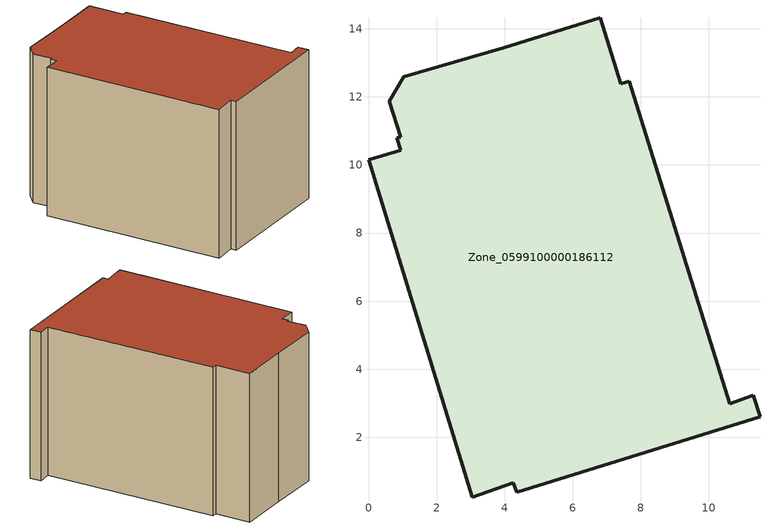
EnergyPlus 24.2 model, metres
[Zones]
Zone_0599100000186112
 floor ground (C_G): 3.05,0.23 0,10.15 0.95,10.44 0.84,10.79 0.95,10.81 0.61,11.87 1.04,12.59 3.98,13.45 6.81,14.33 7.41,12.39 7.66,12.46 10.61,2.98 11.3,3.23 11.5,2.6 4.35,0.38 4.25,0.67 z0
 wall outside (C_F): 0,10.15 3.05,0.23 4.25,0.67 4.35,0.38 11.5,2.6 11.3,3.23 10.61,2.98 7.66,12.46 7.41,12.39 6.81,14.33 3.98,13.45 1.04,12.59 0.61,11.87 0.95,10.81 0.84,10.79 0.95,10.44 0,10.15 z0:8.46
 roof outside (C_R): 11.3,3.23 10.61,2.98 7.66,12.46 7.41,12.39 6.81,14.33 3.98,13.45 1.04,12.59 0.61,11.87 0.95,10.81 0.84,10.79 0.95,10.44 0,10.15 3.05,0.23 4.25,0.67 4.35,0.38 11.5,2.6 z8.46
[BUILDING]
Pand.0599100000186112: North Axis=0; Terrain=City; Loads Convergence Tolerance Value=0.04; Temperature Convergence Tolerance Value=0.4; Solar Distribution=FullExterior; Maximum Number of Warmup Days=25; Minimum Number of Warmup Days=1
[Site:Location]
Rotterdam.The.Hague.AP_ZH_NLD Design_Conditions: Latitude=51.96; Longitude=4.45; Time Zone=1; Elevation=-4.5
[SITE:GROUNDTEMPERATURE:BUILDINGSURFACE]
18, 18, 18, 18, 18, 18, 18, 18, 18, 18, 18, 18
[MATERIAL] Thermal Absorptance=0.9; Solar Absorptance=0.7; Visible Absorptance=0.7
Name | Roughness | Thickness | Conductivity | Density | Specific Heat
G.D.1965 | MediumSmooth | 0.15 | 1 | 540 | 1210
F.D.1965 | Rough | 0.3 | 0.857143 | 1920 | 840
R.D.1965 | MediumRough | 0.2 | 0.08 | 1500 | 1000
[CONSTRUCTION]
C_G: G.D.1965
C_F: F.D.1965
C_R: R.D.1965
[ZONE]
Zone_0599100000186112: Type=1; Multiplier=1; Ceiling Height=Autocalculate; Volume=Autocalculate; Floor Area=autocalculate; Part of Total Floor Area=Yes
[ZONEINFILTRATION:DESIGNFLOWRATE]
Infil_Zone_0599100000186112: Zone or ZoneList or Space or SpaceList=Zone_0599100000186112; Schedule=AlwaysOn; Design Flow Rate Calculation Method=Flow/Area; Flow Rate per Floor Area=0.0042; Constant Term Coefficient=1; Temperature Term Coefficient=0; Velocity Term Coefficient=0; Velocity Squared Term Coefficient=0
[HVACTEMPLATE:ZONE:IDEALLOADSAIRSYSTEM]
Zone_0599100000186112: Maximum Heating Supply Air Temperature=50; Minimum Cooling Supply Air Temperature=13; Maximum Heating Supply Air Humidity Ratio=0.0156; Minimum Cooling Supply Air Humidity Ratio=0.0077; Heating Limit=NoLimit; Cooling Limit=NoLimit; Dehumidification Control Type=ConstantSensibleHeatRatio; Cooling Sensible Heat Ratio=0.7; Dehumidification Setpoint=60; Humidification Control Type=None; Humidification Setpoint=30; Outdoor Air Method=None; Outdoor Air Flow Rate per Person=0.00944; Outdoor Air Flow Rate per Zone Floor Area=0; Outdoor Air Flow Rate per Zone=0; Demand Controlled Ventilation Type=None; Outdoor Air Economizer Type=NoEconomizer; Heat Recovery Type=None; Sensible Heat Recovery Effectiveness=0.7; Latent Heat Recovery Effectiveness=0.65
[ZONECONTROL:THERMOSTAT]
ThermostatControl_Zone_0599100000186112: Zone or ZoneList=Zone_0599100000186112; Control Type Schedule=DualSetpointControlType; Control 1=Thermostat_Zone_0599100000186112; Temperature Difference Between Cutout And Setpoint=0
[THERMOSTATSETPOINT:DUALSETPOINT]
Thermostat_Zone_0599100000186112: Heating Setpoint Temperature Schedule=HeatingSetpoint_Zone_0599100000186112; Cooling Setpoint Temperature Schedule=CoolingSetpoint_Zone_0599100000186112
[SCHEDULE:COMPACT]
HeatingSetpoint_Zone_0599100000186112: Through: 12/31, For: AllDays, Until: 24:00, 21
CoolingSetpoint_Zone_0599100000186112: Through: 12/31, For: AllDays, Until: 24:00, 24
DualSetpointControlType: Through: 12/31, For: AllDays, Until: 24:00, 4
AlwaysOn: Through: 12/31, For: AllDays, Until: 24:00, 1
